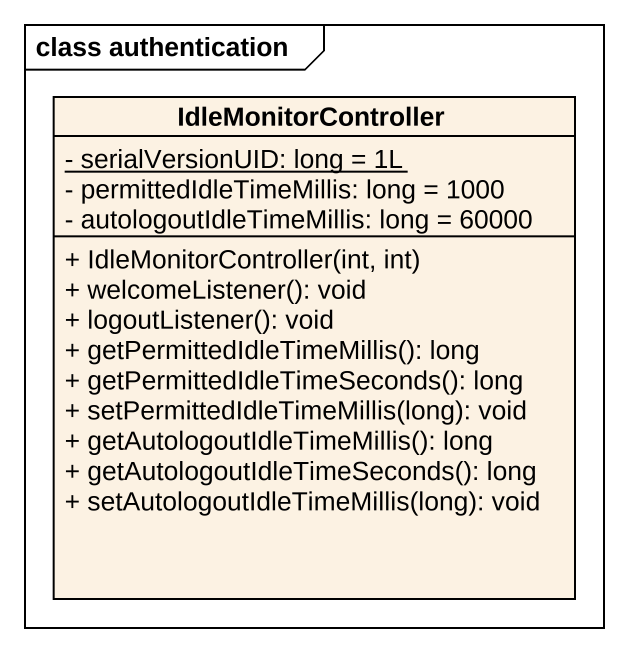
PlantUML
@startuml
mainframe class authentication
hide circle
hide empty members
skinparam classAttributeIconSize 0
class IdleMonitorController {
  {static} - serialVersionUID: long = 1L
  - permittedIdleTimeMillis: long = 1000
  - autologoutIdleTimeMillis: long = 60000
  + IdleMonitorController(int, int)
  + welcomeListener(): void
  + logoutListener(): void
  + getPermittedIdleTimeMillis(): long
  + getPermittedIdleTimeSeconds(): long
  + setPermittedIdleTimeMillis(long): void
  + getAutologoutIdleTimeMillis(): long
  + getAutologoutIdleTimeSeconds(): long
  + setAutologoutIdleTimeMillis(long): void
}
@enduml
